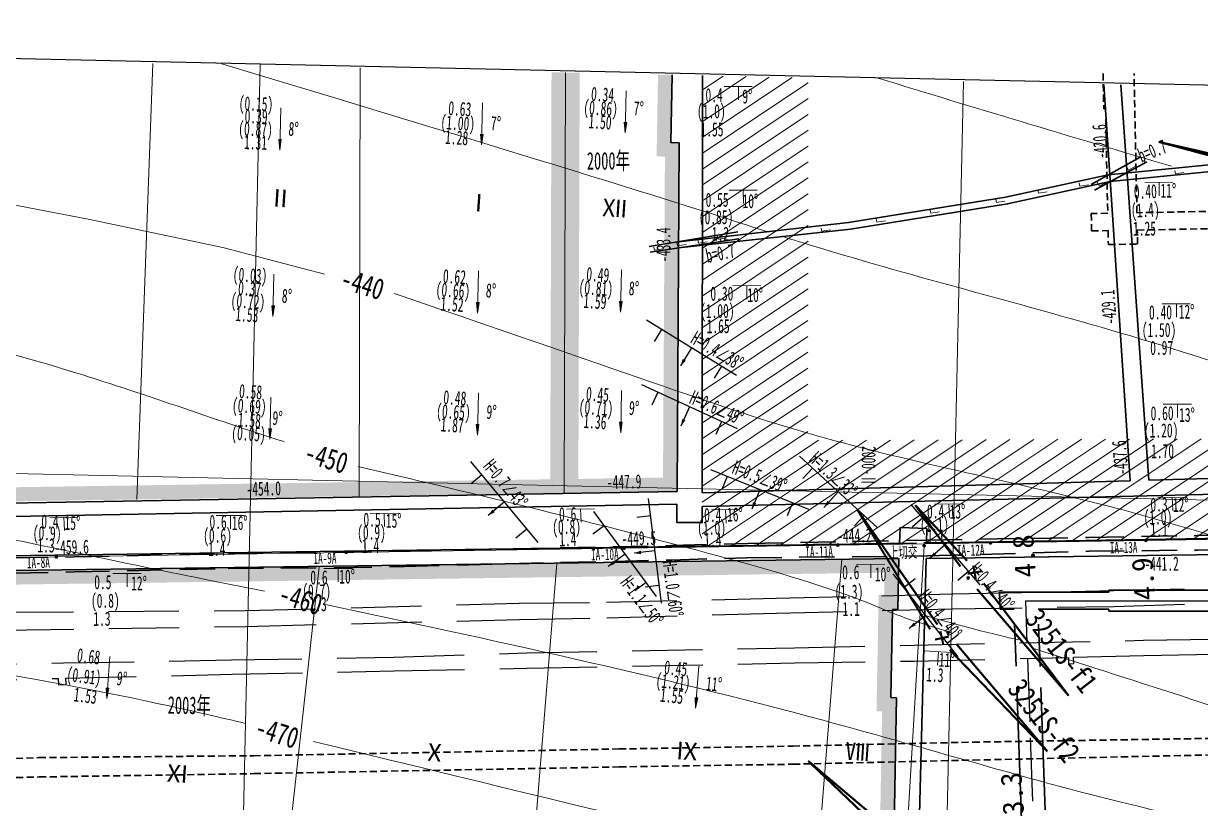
# Model space of a CAD drawing. Header units: millimetres. Extents: x 97264 to 263559, y 385279 to 783825.
# Drawn here: x 97734.6 to 98069.2, y 386829.5 to 387051 of the extents above; entities that cross this region are included whole.
import ezdxf
from ezdxf.enums import TextEntityAlignment as Align

# ---------------------------------------------------------------- set-up
doc = ezdxf.new("R2010")
doc.units = ezdxf.units.MM
for name, pattern in [('2-1', [3, 2, -1]), ('ACAD_ISO02W100', [15, 12, -3]), ('ACAD_ISO08W100', [36, 24, -3, 6, -3])]:
    doc.linetypes.add(name, pattern=pattern)
doc.layers.add('3451分析图层', color=1, linetype='Continuous', lineweight=100, true_color=0xff0000)
for name, color, linetype in [('DZ-断层交面线', 1, 'Continuous'), ('DZ-等高线', 7, 'Continuous'), ('储量报损区', 7, 'Continuous'), ('图廓方格网', 7, 'Continuous'), ('岩浆岩侵入体', 1, 'Continuous'), ('工作面内煤层产状及注记', 7, 'Continuous'), ('工作面月采线及注记', 7, 'Continuous'), ('巷道掘进点位及日期', 7, 'Continuous'), ('断层井巷实测', 1, 'Continuous'), ('断煤交线上盘', 1, 'Continuous'), ('断煤交线下盘', 1, 'Continuous'), ('断煤交线断层产状注记', 1, 'Continuous'), ('煤层底板等高线及注记', 7, 'Continuous'), ('煤巷12-1甲巷道及名称', 3, 'Continuous'), ('煤巷5巷道及名称', 7, 'Continuous'), ('煤巷5巷道导线', 254, 'Continuous'), ('煤巷5高程点', 7, 'Continuous'), ('煤巷5高程点名称', 7, 'Continuous'), ('煤巷8巷道及名称', 8, 'Continuous'), ('采空区边界颜色3、8', 7, 'Continuous'), ('采空区边界颜色5、0', 7, 'Continuous'), ('采面产状', 7, 'Continuous')]:
    doc.layers.add(name, color=color, linetype=linetype)
for name, color, linetype, lineweight in [('DZ7煤煤巷', 7, 'Continuous', 30), ('工作面回采年度', 7, 'Continuous', 0), ('煤层产状', 7, 'Continuous', 15), ('采空区边界颜色1、6', 243, 'Continuous', 0)]:
    doc.layers.add(name, color=color, linetype=linetype, lineweight=lineweight)
doc.styles.add('2巷道名称、边界、露头、断层等名称注记', font='simfang.ttf', dxfattribs={"width": 0.8299999999999998, "height": 6})
doc.styles.add('HT', font='simhei.ttf', dxfattribs={"width": 0.9})
doc.styles.add('hzsd', font='simhei.ttf', dxfattribs={"width": 0.7})
doc.styles.add('工作面回采年度、钻孔编号注记', font='', dxfattribs={"width": 0.6, "height": 5})
doc.styles.add('工作面月份回采注记', font='', dxfattribs={"height": 5})
doc.styles.add('测点编号', font='simhei.ttf', dxfattribs={"width": 0.6, "height": 3.2})
doc.styles.add('高程、煤厚、断层产状要素等数字注记', font='simhei.ttf', dxfattribs={"width": 0.6, "height": 4})
doc.styles.add('黑体', font='simhei.ttf')
doc.styles.get('工作面回采年度、钻孔编号注记').set_extended_font_data('SimSun')
doc.styles.get('工作面月份回采注记').set_extended_font_data('SimSun')

# ---------------------------------------------------------------- blocks, each defined once
blk = doc.blocks.new('dcv')
at = {"color": 1}
for p, q in [((-5, 0), (-5, 2)), ((0, 0), (0, 3)), ((5, 0), (5, 2)), ((-7.5, 0), (7.5, 0))]:
    blk.add_line(p, q, dxfattribs=at)
blk.add_lwpolyline([(0, 3, 0, 0.5, 0), (0, 2, 0.5, 0.5, 0)], format="xyseb", dxfattribs=at)
at = {"style": 'hzsd', "width": 0.85, "flags": 1}
for tag, p in [('倾向', (-5.631272493981442, 4.17943189706596)), ('性质', (5.267490703625551, 4.382340351462261)), ('标高', (8.5, -3.000000000000001))]:
    blk.add_attdef(tag, p, '', height=2, dxfattribs=at)
at = {"style": 'hzsd', "width": 0.85}
for tag, p in [('编号', (8.5, -1.8e-15)), ('产状', (-7, -3.488888888888888))]:
    blk.add_attdef(tag, p, '', height=2, dxfattribs=at)
blk = doc.blocks.new('9')
at = {"layer": '采面产状', "lineweight": 5}
h = blk.add_hatch(color=7, dxfattribs=at)
h.dxf.hatch_style = 1
h.paths.add_polyline_path([(92912.43837234976, 387758.6227167208), (92909.43361640848, 387758.9574804185), (92912.26351494904, 387757.8933849106)])
at = {"layer": '采面产状', "color": 7, "lineweight": 15}
blk.add_lwpolyline([(92912.43837234976, 387758.6227167208), (92909.43361640848, 387758.9574804185), (92912.26351494904, 387757.8933849106)], close=True, dxfattribs=at)
blk.add_lwpolyline([(92909.43361640848, 387758.9574804185), (92921.10292537222, 387756.1597620071)], dxfattribs=at)
blk = doc.blocks.new('QBLOCK2024070910273728')
at = {"color": 1}
for p, q in [((0, 0), (0, 6)), ((-15, 0), (15, 0)), ((-10, -4), (-10, 0)), ((10, -4), (10, 0))]:
    blk.add_line(p, q, dxfattribs=at)
blk.add_lwpolyline([(0, 6, 0, 1, 0), (0, 4, 1, 1, 0)], format="xyseb", dxfattribs=at)
blk = doc.blocks.new('JMXX2K')
at = {"const_width": 0.6}
for points in [[(-1.41421356237309, 1.414213562373094), (1.4142135623731, -1.414213562373093)], [(-1.41421356237309, -1.41421356237309), (1.4142135623731, 1.414213562373094)]]:
    blk.add_lwpolyline(points, dxfattribs=at)

msp = doc.modelspace()

# ---------------------------------------------------------------- hatches: boundary and pattern name
at = {"layer": '储量报损区', "lineweight": 15, "ltscale": 2}
h = msp.add_hatch(dxfattribs=at)
h.set_pattern_fill('ANSI31', color=3, scale=30, angle=168.7242146143217, style=0)
h.set_pattern_definition([(213.7242146143217, (482432.7134933683, 285332.584562598), (2.081984933576548, -3.118948338199949), [])])
h.paths.add_polyline_path([(98469.97399620531, 387024.1642799688), (97927.6449829, 387036.2421294387), (97927.53691137958, 386902.3576177296), (98469.07606889876, 386910.5556793929)])
h.paths.add_polyline_path([(98439.9783895825, 387024.8322922136), (97957.64445338503, 387035.5740311446), (97957.56123970733, 386932.4846830445), (98439.25392671757, 386934.5189522827)], flags=16)

# ---------------------------------------------------------------- linework, layer by layer
at = {"color": 3, "ltscale": 1.5}
msp.add_lwpolyline([(98019.50123704186, 386886.8573846699), (98436.09578683163, 386886.8573846697)], dxfattribs=at)
at = {"color": 3, "linetype": 'ACAD_ISO02W100', "ltscale": 1.5}
msp.add_lwpolyline([(98024.69869732085, 386739.9525602453), (98019.50123704186, 386886.8573846699)], dxfattribs=at)
at = {"layer": 'DZ-断层交面线', "color": 1, "lineweight": 20}
for points, const_width in [([(97992.3121413822, 386878.732553), (97971.52061432667, 386912.9043601328)], 0.6000046136999986), ([(97994.40372990601, 386880.1011599886), (97971.52061432667, 386912.9043601328)], 0.6000046136999986), ([(98000.89841573036, 386896.6427811618), (97988.07840887636, 386914.0619382164)], 0.6000046136999987), ([(98002.80001577733, 386898.2650465233), (97988.07840887636, 386914.0619382164)], 0.6000046136999987), ([(98031.69058043306, 386859.8551319198), (98005.63232473432, 386890.2025751389)], 0.6000046136999986), ([(98031.69058043306, 386859.8551319198), (98007.5225882026, 386891.8256762496)], 0.6000046136999986), ([(97997.88325268657, 386872.9260280339), (98025.64476869628, 386844.0203308337)], 0.6000046136999985), ([(97999.73641509797, 386874.6034119251), (98025.59175789625, 386844.0829065427)], 0.6000046136999985), ([(97988.276683574, 386815.478845785), (97957.62990642569, 386841.3055016314)], 0.6000046136999987), ([(97986.61015159714, 386813.615918301), (97957.68920258938, 386841.2488462765)], 0.6000046136999987)]:
    msp.add_lwpolyline(points, dxfattribs=dict(at, const_width=const_width))
at = {"layer": 'DZ-断层交面线', "lineweight": 30}
for centre, radius in [((98003.12943356823, 386893.3227571542), 0.3000023068499995), ((97997.40890612638, 386877.8565184383), 0.3000023068499993)]:
    msp.add_circle(centre, radius, dxfattribs=at)
at = {"layer": 'DZ-等高线', "color": 0, "lineweight": 15, "ltscale": 10}
msp.add_lwpolyline([(97820.16996507323, 386979.7348125093), (97791.2451983282, 386987.3710511546), (97753.01721561547, 386995.3650912317), (97709.01203874881, 387003.7986838921), (97653.67480353772, 387013.874511647), (97435.54224964562, 387047.2097522129)], dxfattribs=at)
for points, knots in [([(97808.67688951694, 386932.088756584), (97806.81123763557, 386932.6861882331), (97784.47784233777, 386939.9053982276), (97737.89202113381, 386956.9699514766), (97665.11977556616, 386971.9937546547), (97585.89941929009, 386983.6167899955), (97510.57331516237, 386993.0310805258), (97440.12043813668, 387003.5199246477), (97391.70589290585, 387012.9435641882), (97365.28719042096, 387020.0599594516), (97282.22989694685, 387044.1018055895)], [33.63366452072345, 33.63366452072345, 33.63366452072345, 33.63366452072345, 39.51011401811125, 104.0386835302479, 182.2494496633574, 261.7846226659377, 344.3249089142319, 409.9351417762971, 475.5055083015747, 492.0551348803527, 492.0551348803527, 492.0551348803527, 492.0551348803527]), ([(97803.1435180307, 386889.6126359538), (97797.97072459824, 386890.6172794037), (97769.87319588424, 386896.1290440942), (97717.0271355154, 386907.6679969661), (97648.81839279232, 386920.0483812841), (97557.00224231704, 386934.6013081314), (97456.23095897399, 386945.972368254), (97356.7360124189, 386975.5790785984), (97302.99514973206, 386992.9265753902), (97281.24710745453, 387000.2510559084)], [74.60489597484477, 74.60489597484477, 74.60489597484477, 74.60489597484477, 90.41329670351593, 160.5054883731915, 236.8634061574498, 298.3196856666314, 439.4800152148204, 540.1102341971813, 608.9640815197793, 608.9640815197793, 608.9640815197793, 608.9640815197793]), ([(97797.67611475068, 386851.9731957445), (97790.29960745064, 386853.7340620402), (97747.02561412963, 386863.6760589678), (97687.92820919046, 386873.2817559312), (97609.67411362697, 386879.8091392809), (97550.08003160536, 386900.0352603748), (97478.20599350572, 386917.5810675627), (97401.8569493073, 386929.5184714654), (97335.49705803991, 386952.2515958626), (97293.95836101822, 386963.5873031174), (97280.51107643913, 386967.2012174123)], [75.59970957817562, 75.59970957817562, 75.59970957817562, 75.59970957817562, 98.35660707648087, 208.8474729896933, 254.9636736081686, 333.2452832445151, 396.3567418961265, 477.0214546356187, 564.4369171832376, 606.2120504954082, 606.2120504954082, 606.2120504954082, 606.2120504954082]), ([(97820.39045710812, 386885.7924783044), (97867.49139066163, 386875.7223400404), (97941.49047879093, 386859.9013999312), (98025.8871169837, 386834.3830505709), (98052.85340881479, 386828.1043684051), (98065.42174881494, 386824.88978407)], [0, 0, 0, 0, 144.4596850265695, 226.9569657535347, 257.2527817968986, 257.2527817968986, 257.2527817968986, 257.2527817968986])]:
    msp.add_open_spline(points, degree=3, knots=knots, dxfattribs=at)
msp.add_open_spline([(97790.92351523151, 387039.6258299502), (97915.29760348672, 387002.0430334962), (97930.63068947814, 386996.7743631582), (97946.06518876551, 386991.8351640542)], degree=3, dxfattribs=at)
msp.add_spline([(98060.93180397188, 387010.4333893911), (98018.20594571176, 387023.1364516468), (97977.54781508434, 387035.4990998367)], degree=3, dxfattribs=at)
at = {"layer": 'DZ-等高线', "color": 7, "lineweight": 15, "ltscale": 10}
for points, knots in [([(97950.40620613328, 386990.4558224569), (97953.36191705942, 386989.5235426705), (97986.10631278396, 386979.3553976085), (98051.06976706388, 386963.2297608734), (98134.38609426853, 386933.9301119975), (98205.41896651118, 386908.0680412682), (98239.28309629436, 386887.5721882769), (98252.61135943537, 386879.0962118949)], [53.17967833266732, 53.17967833266732, 53.17967833266732, 53.17967833266732, 62.47920230063249, 156.0618284600194, 253.7204549860335, 327.3405348240024, 382.5702378988101, 382.5702378988101, 382.5702378988101, 382.5702378988101]), ([(97839.91461487515, 386974.2552671932), (97910.71605264097, 386950.208768628), (97961.28772214368, 386930.8452616475), (98036.5824510467, 386917.1077006967), (98116.31934287892, 386891.6473614186), (98164.08624932512, 386872.5106206365), (98188.7286677864, 386860.865887705)], [0, 0, 0, 0, 73.09642554126185, 162.1639238616124, 228.6025210523366, 324.3138459246207, 324.3138459246207, 324.3138459246207, 324.3138459246207]), ([(97829.71745033834, 386925.0054809432), (97859.10548010076, 386918.210597801), (97912.31161625388, 386905.4581608227), (97967.68624153301, 386889.7245478329), (97984.95312100255, 386881.868820004), (97998.13418108167, 386877.8307316115)], [0, 0, 0, 0, 108.7496982343273, 164.1106872948763, 172.6885740139894, 172.6885740139894, 172.6885740139894, 172.6885740139894]), ([(98022.03027598701, 386873.1694160761), (98052.94996745729, 386863.3996561731), (98090.66246527681, 386850.9118995783), (98124.04576143043, 386840.2539393048), (98138.77249794631, 386836.5409751014)], [208.2647001469262, 208.2647001469262, 208.2647001469262, 208.2647001469262, 306.0636894872999, 339.1827457900651, 339.1827457900651, 339.1827457900651, 339.1827457900651])]:
    msp.add_open_spline(points, degree=3, knots=knots, dxfattribs=at)
for points in [[(97990.16444496051, 386882.917563351), (98000.9475447038, 386879.732878616), (98010.69630244475, 386877.2046864817), (98017.4806280034, 386875.7706364118)], [(97817.02655616541, 386846.8763946039), (97893.73380185918, 386828.1683513183), (97949.77917373346, 386814.5345229405), (97995.324140673, 386804.7104026507)]]:
    msp.add_open_spline(points, degree=3, dxfattribs=at)
at = {"layer": 'DZ7煤煤巷', "color": 32, "linetype": '2-1', "lineweight": -3, "ltscale": 10}
for points in [[(97728.77510593868, 386883.5930889355), (97797.7089474472, 386884.0833623945), (97875.51878202976, 386886.1399983321), (97900.30914477627, 386886.4762839912), (97948.5586631864, 386887.5580039658), (97998.34746702366, 386888.7879927256), (98044.56774996304, 386889.7491632283), (98077.52663786542, 386890.5304524414), (98109.50869813313, 386891.1106595597), (98154.87670559874, 386892.3186832408), (98200.21884913121, 386893.2454299002), (98251.22330386205, 386894.6300147749), (98285.90997727019, 386895.1313711784), (98305.35655464379, 386895.8016425205), (98336.3596503701, 386897.4114573841), (98441.91978868529, 386899.8441358303)], [(97728.8838455701, 386878.4942483131), (97797.80326727279, 386879.5843733136), (97875.61354168075, 386881.5409901708), (97900.40219740524, 386882.02726456), (97948.64438392934, 386883.3588486697), (97998.43867172046, 386884.5889729058), (98044.66626047112, 386885.2502207785), (98077.62085156231, 386886.3415117902), (98109.6010075764, 386887.0116988418), (98154.97483947013, 386887.9697904698), (98200.3049796314, 386889.0462942654), (98251.32043199144, 386890.231076389), (98285.90663155554, 386890.8807227142), (98305.18415744179, 386891.5451673051), (98336.57206048969, 386892.5661109629)], [(97313.21376589422, 386859.2281416204), (97336.40589698002, 386859.7334659139), (97336.38099918843, 386860.5570486492), (97373.62880400901, 386861.0609532918), (97373.64019242013, 386860.544749446), (97433.39881363009, 386862.3801966992), (97540.845899745, 386864.421119541), (97598.41343590379, 386866.4461327795), (97648.17920765598, 386867.2265507404), (97682.63751577375, 386867.9355952488), (97746.00607115298, 386869.1912619406), (97793.74507609474, 386870.013139653), (97839.88466690188, 386870.7905683553), (97877.59849423738, 386872.0347746715), (97953.7814375085, 386873.465101713), (97987.76575618189, 386874.2474913928), (98052.94757558082, 386875.6156177868), (98115.97389993083, 386876.7238893443), (98115.97389993083, 386876.7238893443), (98115.97389993083, 386876.7238893443), (98115.97389993083, 386876.7238893443), (98175.94421888066, 386878.2728223545), (98211.94709947752, 386878.5164375723), (98276.73969046594, 386879.7789995392)], [(97682.73348370551, 386863.3365964279), (97744.44808572179, 386864.7543396345), (97744.49376115242, 386862.9551038082), (97746.69305259993, 386863.0109350572), (97746.64748965285, 386864.8057399586), (97793.86168716516, 386865.9645567889), (97839.96728293128, 386866.8914435058), (97877.6900680247, 386867.6857386587), (97953.87061866294, 386869.1660266121), (97987.86472553211, 386869.6985678862), (98031.59407656106, 386870.7506351313), (98031.63937361461, 386868.9512040556), (98033.13894062061, 386868.9872815481), (98033.09364356688, 386870.7867126235), (98053.04219462989, 386871.2666469622), (98116.07104307762, 386872.394968785), (98116.07104307762, 386872.394968785), (98116.07104307762, 386872.394968785), (98116.07104307762, 386872.394968785), (98176.04335781424, 386873.6238793056), (98211.92725137195, 386874.1160076915), (98276.86562220733, 386875.1920042824)]]:
    msp.add_lwpolyline(points, dxfattribs=at)
at = {"layer": '储量报损区', "linetype": 'ACAD_ISO02W100', "lineweight": 30, "ltscale": 0.7}
msp.add_lwpolyline([(97927.53691137958, 386902.3576177296), (98469.07606889876, 386910.5556793929), (98469.07606889876, 386910.5556793929), (98469.97399620531, 387024.1642799688)], dxfattribs=at)
at = {"layer": '图廓方格网', "color": 7, "lineweight": 0}
for p, q in [((97785.38160904327, 386299.9157151427), (97801.85194940434, 387039.4797789888)), ((97985.3320306968, 386295.4627520245), (98001.79266163302, 387034.5908357032)), ((98621.3027177269, 386903.2533745801), (97279.75230238782, 386933.1301533915))]:
    msp.add_line(p, q, dxfattribs=at)
at = {"layer": '岩浆岩侵入体', "color": 1, "lineweight": 30, "ltscale": 1.199999999999999}
for points in [[(97920.76737690628, 386987.2412257139), (97969.66735883646, 386992.5448671448), (98014.30406170552, 386999.7421777197), (98043.50586220993, 387006.0965884534), (98138.95554100447, 387015.6157037578), (98260.8569521451, 387024.936461315), (98273.64999868206, 387028.5364814023)], [(97920.77761024341, 386988.9659077511), (97969.09599668697, 386994.4483557745), (98013.73269955568, 387001.6456663491), (98042.93450006025, 387008.0000770829), (98138.38417885503, 387017.519192387), (98260.28558999575, 387026.8399499446), (98266.8523564625, 387028.6878671801)]]:
    msp.add_lwpolyline(points, dxfattribs=at)
at = {"layer": '岩浆岩侵入体', "color": 1, "lineweight": 30, "ltscale": 2}
for points in [[(98038.04935307373, 387005.2757264773), (98051.99330295427, 387013.0624540499)], [(98053.91445549727, 387011.6972612356), (98039.01196763891, 387003.6785063634)]]:
    msp.add_lwpolyline(points, dxfattribs=at)
at = {"layer": '岩浆岩侵入体', "color": 40, "lineweight": 15, "ltscale": 2}
for points in [[(98048.00230189317, 387010.6352717594), (98048.69781288739, 387009.341292725), (98050.72930650918, 387010.4332162504)], [(98061.82466321082, 387009.219510726), (98062.01468307753, 387008.3102523711), (98064.44146306158, 387008.6981885464)], [(98061.82466321082, 387009.219510726), (98062.01468307753, 387008.3102523711), (98064.44146306158, 387008.6981885464)], [(98022.96987700209, 387003.7158075565), (98023.15989686885, 387002.8065492013), (98025.5866768527, 387003.1944853769)], [(98022.96987700209, 387003.7158075565), (98023.15989686885, 387002.8065492013), (98025.5866768527, 387003.1944853769)], [(98034.68014859536, 387005.7197697512), (98034.87016846203, 387004.8105113959), (98037.29694844614, 387005.1984475715)], [(98034.68014859536, 387005.7197697512), (98034.87016846203, 387004.8105113959), (98037.29694844614, 387005.1984475715)], [(98039.70499454351, 387006.1028844944), (98040.42921511667, 387004.8247523236), (98042.43582981778, 387005.9617487013)], [(98010.95416982342, 387001.0756194405), (98011.14418968992, 387000.1663610855), (98013.57096967386, 387000.5542972607)], [(98010.95416982342, 387001.0756194405), (98011.14418968992, 387000.1663610855), (98013.57096967386, 387000.5542972607)], [(97992.32656171412, 386997.9907579218), (97992.51658158097, 386997.0814995667), (97994.94336156492, 386997.469435742)], [(97992.32656171412, 386997.9907579218), (97992.51658158097, 386997.0814995667), (97994.94336156492, 386997.469435742)], [(97977.00725702323, 386995.4820711825), (97977.19727688983, 386994.5728128272), (97979.62405687403, 386994.9607490028)], [(97977.00725702323, 386995.4820711825), (97977.19727688983, 386994.5728128272), (97979.62405687403, 386994.9607490028)], [(97931.84648272856, 386990.6556826759), (97932.03650259484, 386989.7464243204), (97934.46328257894, 386990.134360496)], [(97961.32730476675, 386992.8861402865), (97961.51732463339, 386991.9768819312), (97963.94410461726, 386992.3648181065)], [(97961.32730476675, 386992.8861402865), (97961.51732463339, 386991.9768819312), (97963.94410461726, 386992.3648181065)], [(97913.78233074128, 386987.4558096204), (97913.97235060805, 386986.5465512649), (97916.3991305919, 386986.9344874405)], [(97920.33271802204, 386988.6846760063), (97920.52273788842, 386987.7754176509), (97922.94951787256, 386988.1633538263)], [(97926.27426140677, 386989.5065506771), (97926.46428127341, 386988.5972923219), (97928.89106125756, 386988.9852284973)]]:
    msp.add_lwpolyline(points, dxfattribs=at)
at = {"layer": '岩浆岩侵入体', "lineweight": 30, "ltscale": 2}
for points in [[(97912.48011505547, 386987.590660615), (97937.61645261623, 386991.756818649)], [(97912.73057976499, 386986.0253961762), (97937.93986050153, 386989.8391278913)]]:
    msp.add_lwpolyline(points, dxfattribs=at)
at = {"layer": '工作面月采线及注记', "color": 0, "lineweight": 0, "ltscale": 2}
for points in [[(97771.34731028951, 387039.7229311588), (97766.82411800676, 386915.6695611385)], [(97830.2940157688, 387038.4101682086), (97829.98106937773, 386916.6172330662)], [(97888.68615027632, 387037.1097557402), (97888.30598982194, 386917.4545304548)], [(97803.33904917909, 386758.1631913362), (97818.65183786694, 386896.4552343896)]]:
    msp.add_lwpolyline(points, dxfattribs=at)
at = {"layer": '工作面月采线及注记', "lineweight": 0, "ltscale": 2}
for points in [[(97874.93793192602, 386759.1534341765), (97886.23254113301, 386897.5062682525)], [(97956.10066937924, 386760.0233942794), (97967.1717330815, 386898.6875528722)]]:
    msp.add_lwpolyline(points, dxfattribs=at)
at = {"layer": '断煤交线上盘', "color": 1, "lineweight": 0, "ltscale": 2, "const_width": 0.5999999999999999}
msp.add_lwpolyline([(98057.27503391882, 387017.385484762), (98100.17026562634, 387007.591036127)], dxfattribs=at)
at = {"layer": '断煤交线下盘', "color": 1, "lineweight": 0, "ltscale": 2, "const_width": 0.5999999999999999}
msp.add_lwpolyline([(98057.27503391882, 387017.385484762), (98102.17074615853, 387005.3464772553), (98102.17074615853, 387005.3464772553)], dxfattribs=at)
at = {"layer": '煤层产状', "color": 7, "lineweight": 0}
for p, q in [((97941.76632108087, 387033.149422541), (97933.7663924187, 387033.1156378834)), ((97937.82616153556, 387033.134418513), (97937.84219105085, 387029.3386939119)), ((97943.14308969936, 387003.6775343678), (97935.14316103718, 387003.6437497099)), ((97939.20293015402, 387003.6625303396), (97939.2189596695, 386999.8668057388)), ((98061.32531199475, 387005.8777006696), (98053.32538333263, 387005.8439160117)), ((98057.38515244973, 387005.8626966416), (98057.40118196499, 387002.0669720405)), ((97944.16453401823, 386976.4985555374), (97936.1646053561, 386976.4647708795)), ((97940.22437447305, 386976.4835515093), (97940.24040398834, 386972.6878269084)), ((98066.27220907916, 386971.3276545522), (98058.27228041702, 386971.2938698945)), ((98062.33204953378, 386971.312650524), (98062.3480790493, 386967.516925923)), ((98066.58666918825, 386942.7832941906), (98058.586740526, 386942.7495095327)), ((98062.64650964312, 386942.7682901623), (98062.66253915828, 386938.9725655614)), ((98065.03720910675, 386916.3522095393), (98057.03798582581, 386916.2407335027)), ((98061.09733992782, 386916.2984235784), (98061.28341096282, 386912.5072285478)), ((97896.89499778686, 386913.0284438838), (97888.89577450615, 386912.9169678471)), ((97892.95512860827, 386912.9746579228), (97893.14119964323, 386909.183462892)), ((97938.12616551711, 386912.7895922537), (97930.12694223621, 386912.678116217)), ((97934.18629633807, 386912.7358062928), (97934.37236737326, 386908.9446112618)), ((98001.5607444, 386914.4127754178), (97993.56152111881, 386914.3012993815)), ((97997.62087522124, 386914.3589894572), (97997.80694625607, 386910.5677944264)), ((97750.03537987599, 386910.6792286769), (97742.03628615734, 386910.5588140407)), ((97746.09557325963, 386910.6210401737), (97746.28588061949, 386906.8300554335)), ((97797.32588753126, 386911.1058791324), (97789.32595886913, 386911.0720944745)), ((97793.38572798608, 386911.0908751042), (97793.40175750147, 386907.2951505032)), ((97841.08820573003, 386911.7545238861), (97833.08827706767, 386911.7207392282)), ((97837.1480461847, 386911.739519858), (97837.16407569993, 386907.9437952571)), ((97827.97014226543, 386896.0745976249), (97819.97021360314, 386896.040812967)), ((97824.02998272053, 386896.0595935967), (97824.04601223566, 386892.2638689957)), ((97979.39174497034, 386897.2344232686), (97971.39181630804, 386897.2006386108)), ((97975.45158542487, 386897.2194192405), (97975.4676149403, 386893.4236946395)), ((97768.01230814817, 386894.6527392111), (97760.012379486, 386894.6189545534)), ((97764.07214860297, 386894.6377351829), (97764.08817811825, 386890.8420105822)), ((97998.60488715532, 386872.1284461351), (97990.61859491574, 386872.5965660631)), ((97994.67154649059, 386872.360639108), (97994.4494374352, 386868.5713845956))]:
    msp.add_line(p, q, dxfattribs=at)
at = {"layer": '煤层底板等高线及注记', "color": 1}
msp.add_lwpolyline([(98623.9288018456, 387021.1718510833), (97282.37838650656, 387051.0486298935)], dxfattribs=at)
at = {"layer": '煤巷12-1甲巷道及名称', "color": 3, "linetype": '2-1', "lineweight": 30}
for points in [[(98041.4685221847, 387036.8197241179), (98041.67612988903, 387026.8215936873), (98042.17615163562, 387026.8257370014), (98042.79406859183, 386997.067620179)], [(98344.76153942134, 387002.6856823816), (98307.08844491081, 387001.7167103845), (98232.63584721928, 387000.8017954305), (98051.09246525216, 386997.2308490934), (98050.26874585515, 387036.864619082)], [(98042.79406859183, 386997.067620179), (98038.11902651918, 386996.97566241), (98038.20626670694, 386992.0659621367), (98042.89615571615, 386992.1512304498)], [(98051.19490052246, 386992.3021124793), (98232.73293361382, 386995.6027112437), (98269.16579108375, 386996.1238247858), (98269.17723262901, 386995.3239066082), (98270.37710989552, 386995.3410689262), (98270.3656683504, 386996.140987104), (98307.18626625337, 386996.6676466506), (98350.9771968983, 386997.6139079591), (98353.54910314911, 386997.7729050963)], [(98042.89615571615, 386992.1512304498), (98042.97919670281, 386988.1520791784), (98051.27801594064, 386988.3029625611), (98051.19490052246, 386992.3021124793)], [(97452.28257227692, 386836.5063356429), (97452.28257227692, 386836.5063356429), (97577.138212471, 386839.0621604391), (97635.5271899057, 386839.6976724692), (97699.43498446938, 386841.0049737713), (97738.9690198127, 386842.2396514369), (97799.98598169665, 386842.7827650838), (97903.86058974167, 386844.6965006442), (97903.86058974167, 386844.6965006442), (97953.25179623245, 386845.5200829375), (98004.47326496498, 386846.6488728179), (98073.0272821488, 386847.7250005158), (98130.73426140913, 386849.1242918097), (98191.41346449268, 386850.1365557645), (98224.67917262217, 386850.4471601266), (98255.9824871277, 386851.150585332), (98309.11395314104, 386852.164996321), (98397.74485949612, 386854.4790565048)], [(97394.46592635826, 386829.9250663379), (97452.38336597984, 386830.9026568533), (97493.43577741602, 386832.0694893512), (97493.43577741602, 386832.0694893512), (97577.23731822021, 386833.7630846442), (97635.63064329588, 386834.0486187396), (97699.53239524673, 386835.8058861796), (97739.07162459253, 386836.7406085712), (97800.08072232683, 386837.6836450766), (97903.95482122166, 386839.5973712566), (97903.95482122166, 386839.5973712566), (97953.35259946222, 386840.3710641913), (98004.5669555541, 386841.5497333228), (98073.11170643746, 386843.0257578253), (98130.81890376976, 386844.1450109223), (98191.49896827765, 386845.0372725509), (98224.76258504418, 386845.4978629676), (98256.13954936885, 386845.4527496506), (98309.2337188255, 386846.9663224754), (98401.263636494, 386849.0472751993)]]:
    msp.add_lwpolyline(points, dxfattribs=at)
at = {"layer": '煤巷5巷道及名称', "color": 7, "lineweight": 30, "ltscale": 2}
for points in [[(97918.94991157684, 387036.4357716007), (97918.62892413365, 387017.1876667509), (97920.94480751967, 387017.144608226)], [(97927.64496637203, 387036.2421298069), (97927.5491548893, 386917.5278219742)], [(98049.1975844978, 386920.9784180456), (98041.6598649158, 387033.7029796818)], [(98046.47584133249, 387033.5957262679), (98054.43851309591, 386921.1267268657)], [(97920.35637833524, 386917.9733172561), (97920.94480751967, 387017.144608226)], [(98054.43851309591, 386921.1267268657), (98105.5064216758, 386922.5576419905), (98105.4816315029, 386917.9660874158), (97927.54604544587, 386913.6750955349)], [(97927.5491548893, 386917.5278219742), (98049.1975844978, 386920.9784180456)], [(97328.27632592495, 386907.5855302269), (97920.35637833524, 386917.9733172561)], [(97328.21261105903, 386903.3796063526), (97920.33506277355, 386914.3808853769)], [(97927.54604544587, 386913.6750955349), (97927.54236778476, 386909.1183247226), (97920.3039687631, 386909.1404363292), (97920.33506277355, 386914.3808853769)]]:
    msp.add_lwpolyline(points, dxfattribs=at)
at = {"layer": '煤巷5巷道及名称', "color": 0, "lineweight": 30, "ltscale": 2}
for points in [[(97983.60485971117, 386903.1216819993), (97983.80684836915, 386907.6523428434)], [(97983.80684836915, 386907.6523428434), (97991.35782249855, 386907.38924199), (97991.25125084232, 386903.2159797442)], [(98172.68978124634, 386901.3931796884), (98172.66782255784, 386906.2559024371), (97991.25125084232, 386903.2159797442)], [(97983.60485971117, 386903.1216819993), (97599.2496654941, 386897.8838932191)], [(97991.13978842093, 386898.851199006), (98172.68978124634, 386901.3931796884)], [(97983.41658265133, 386898.896160251), (97598.5693930048, 386893.6466911944)], [(97983.16122358806, 386884.3682282143), (97983.41665275203, 386898.9001484337)], [(97991.13978842093, 386898.851199006), (97987.61098186018, 386760.6659095945)], [(97981.13997963197, 386859.3025248841), (97981.59733580305, 386884.4076573462)], [(97981.59733580305, 386884.4076573462), (97983.16122358806, 386884.3682282143)], [(97981.13997963197, 386859.3025248841), (97982.71981063277, 386859.2552859447)]]:
    msp.add_lwpolyline(points, dxfattribs=at)
at = {"layer": '煤巷5巷道及名称', "color": 6, "linetype": 'ACAD_ISO08W100', "lineweight": 30, "ltscale": 2}
for points in [[(98012.01148885374, 386889.263228953), (98043.12697313995, 386889.2632289531)], [(98012.1815185643, 386884.45738467), (98012.01148885374, 386889.263228953)], [(98043.12697313997, 386889.8573846701), (98063.83910363726, 386889.8573846701)], [(98043.12697313995, 386889.2632289531), (98043.12697313997, 386889.8573846701)], [(98063.83910363726, 386889.8573846701), (98093.12697313997, 386889.8573846701)], [(98012.1815185643, 386884.45738467), (98016.18402123898, 386884.45738467)], [(98021.21165828142, 386742.3525685999), (98016.18402123898, 386884.45738467)], [(98022.98827578599, 386884.4573846702), (98043.1269731399, 386884.45738467)], [(98028.01945080627, 386742.2525686), (98022.98827578599, 386884.4573846702)], [(98043.1269731401, 386883.8573846701), (98043.1269731399, 386884.45738467)], [(98043.1269731401, 386883.8573846701), (98093.12697313994, 386883.8573846698)]]:
    msp.add_lwpolyline(points, dxfattribs=at)
at = {"layer": '煤巷5巷道及名称', "lineweight": 30, "ltscale": 2}
msp.add_lwpolyline([(97980.98488531048, 386760.551614163), (97982.71981063277, 386859.2552859447)], dxfattribs=at)
at = {"layer": '煤巷5巷道导线', "lineweight": 0}
for points in [[(97327.00073017293, 386906.1524883197), (97325.61127266513, 386891.8198713975), (97340.24649689048, 386893.0593280803), (97389.75518764555, 386893.5721533354), (97435.25973050522, 386894.4822286802), (97470.04243605505, 386895.0249326873), (97543.11385070332, 386896.1612928093), (97611.45734207796, 386897.2639109066), (97692.47675877398, 386898.5813551183), (97743.91776285812, 386899.3562227319), (97826.32005720343, 386900.6078611146), (97905.27824357172, 386901.8031679622), (97966.0445073422, 386902.7104432114), (98009.48965486596, 386903.3112939593), (98053.6201712689, 386904.0109095785), (98110.74769143775, 386904.9702136804), (98164.89015003016, 386905.9599871807)], [(97985.97724554238, 386789.8326630028), (97985.62902131208, 386818.0324066342), (97990.59510320942, 386902.5087787307)]]:
    msp.add_lwpolyline(points, dxfattribs=at)
at = {"layer": '煤巷5高程点', "const_width": 0.5000000000001794}
for points in [[(97965.79586407724, 386902.7364533395, 1), (97966.29315060731, 386902.6844330832, 1)], [(97990.34645994435, 386902.5347888589, 1), (97990.84374647443, 386902.4827686026, 1)], [(98009.24101160094, 386903.3373040876, 1), (98009.73829813108, 386903.2852838312, 1)], [(98053.37152800387, 386904.0369197068, 1), (98053.86881453401, 386903.9848994504, 1)], [(97743.6691195932, 386899.3822328598, 1), (97744.16640612333, 386899.3302126036, 1)], [(97826.07141393838, 386900.6338712429, 1), (97826.56870046847, 386900.5818509868, 1)], [(97905.02960030649, 386901.8291780906, 1), (97905.52688683667, 386901.7771578344, 1)]]:
    msp.add_lwpolyline(points, format="xyb", close=True, dxfattribs=at)
at = {"layer": '煤巷5高程点', "lineweight": 0, "ltscale": 2}
for centre in [(97966.04450734226, 386902.7104432113), (97990.59510320942, 386902.5087787307), (98009.48965486596, 386903.3112939593), (98053.6201712689, 386904.0109095785), (97743.91776285812, 386899.3562227319), (97826.32005720343, 386900.6078611146), (97905.2782435716, 386901.8031679624)]:
    msp.add_circle(centre, 0.4, dxfattribs=at)
at = {"layer": '煤巷8巷道及名称', "color": 252, "linetype": '2-1', "lineweight": 30, "ltscale": 5}
for points in [[(97716.4982712298, 386898.7830435334), (97748.96530987653, 386899.3503638678), (97792.69025703521, 386900.2720035816), (97823.48954618197, 386900.5461770561), (97842.65565358689, 386900.9486681687), (97872.13403988145, 386901.5677186753), (97918.77199339849, 386902.5471226516), (97940.5067590107, 386903.187485147), (97991.4537663476, 386904.1145607012), (98037.41016087812, 386904.8656677246), (98068.19418810042, 386905.3854261001), (98117.63358276547, 386906.6207616455), (98162.93753621238, 386907.4108027273), (98201.89383985715, 386907.9803150115), (98223.92231550861, 386908.6299419249), (98254.88903333341, 386909.4465531016), (98304.34866264847, 386910.3026884558), (98364.4478458522, 386911.6188125177), (98409.6222234866, 386912.4718961958), (98426.97452525007, 386912.731028121)], [(97716.58522050384, 386894.4839227137), (97749.05367523868, 386895.0512719215), (97792.7787654475, 386896.072936273), (97823.61501938096, 386896.2471319333), (97842.77864297404, 386896.6468497851), (97872.28622139564, 386897.3718344165), (97918.87454268307, 386898.4484053348), (97940.11885420025, 386899.0819676148), (97991.54198762879, 386899.6154255613), (98037.48720746368, 386900.9364230359), (98068.27671713519, 386901.2862567989), (98117.72126655227, 386902.3216495631), (98163.04093914664, 386903.2119877103), (98201.98696084335, 386903.6113473601), (98224.0100534348, 386904.3308371279), (98254.97861404622, 386904.9474448239), (98304.43827285751, 386905.8035807653), (98364.53738759623, 386907.1197034643), (98409.72240861996, 386908.0730365787), (98433.78800119722, 386908.432310975)]]:
    msp.add_lwpolyline(points, dxfattribs=at)
at = {"layer": '采空区边界颜色1、6', "color": 243, "lineweight": 0, "ltscale": 2, "const_width": 4}
msp.add_lwpolyline([(97357.00586468412, 387048.9504544638), (97355.14593938472, 386910.0642824887), (97595.52805407054, 386915.0994837597), (97829.95171182958, 386918.6170176958), (97886.31224371177, 386919.4261148308), (97886.68628168438, 387037.1542934863)], dxfattribs=at)
at = {"layer": '采空区边界颜色3、8', "color": 40, "lineweight": 0, "ltscale": 2, "const_width": 4}
msp.add_lwpolyline([(97626.81201282106, 386892.0317457336), (97612.94118572182, 386756.2034208143), (97979.01913983004, 386762.5180039735), (97980.68540100986, 386857.3152234724), (97979.10430511429, 386857.3625002336), (97979.6343524124, 386886.4577841327), (97981.19695053335, 386886.4183875164), (97981.38062809149, 386896.8682029676)], close=True, dxfattribs=at)
at = {"layer": '采空区边界颜色5、0', "color": 191, "lineweight": 0, "ltscale": 2, "const_width": 4}
msp.add_lwpolyline([(97890.68601886796, 387037.0652179943), (97890.31245819907, 386919.4872703438), (97918.3680206427, 386919.9413944955), (97918.9331027928, 387015.1778779657), (97916.5957801925, 387015.2168558919), (97916.95037609855, 387036.4803019281)], dxfattribs=at)
at = {"layer": '采面产状', "color": 7, "lineweight": -3}
msp.add_lwpolyline([(97282.37838650656, 387051.0486298935), (97265.908046146, 386311.4845660477), (98607.458461485, 386281.6077872374), (98623.9288018456, 387021.1718510833)], close=True, dxfattribs=at)

# ---------------------------------------------------------------- block references
at = {"layer": 'DZ-断层交面线', "color": 1, "lineweight": 20, "yscale": 1.000007689415005, "zscale": 1.00000768950002}
for p, xscale, rotation in [((98004.93677642127, 386894.8835891526), 1.000007689506702, 325.3878626031326), ((97995.64815704411, 386876.2433081652), 1.000007689460163, 147.0699036543342)]:
    msp.add_blockref('JMXX2K', p, dxfattribs=dict(at, xscale=xscale, rotation=rotation))
at = {"layer": '工作面内煤层产状及注记', "lineweight": 15}
for p, rotation in [((496542.4785428641, 378196.4694597914), 102.2064106747741), ((496444.2600069789, 378191.5858280057), 102.2064106747741), ((496501.6484993078, 378193.0527691309), 102.2064106747741), ((496442.2948433245, 378144.2498696598), 102.2064106747741), ((496500.4825356841, 378145.2179982031), 102.2064106747741), ((496541.12817863, 378145.4902350879), 102.2064106747741), ((496541.1698142161, 378111.1684418767), 102.2064106747741), ((496441.4619831869, 378109.3318781679), 102.2064106747741), ((496500.4445206152, 378110.51142758), 102.2064106747741), ((495406.4214441571, 357446.6133439364), 99.24416394146112), ((495573.834791052, 357443.9025466602), 99.24416394146112)]:
    msp.add_blockref('9', p, dxfattribs=dict(at, rotation=rotation))
at = {"layer": '断层井巷实测', "color": 1, "lineweight": 20, "ltscale": 2, "yscale": 2.000000000012121}
for p, xscale, zscale, rotation in [((97924.50442408449, 386958.8058110102), 2.000000000019108, 2, 148.5412440018089), ((97923.95243737687, 386941.9944845852), 1.999999999986138, 1.999999999999999, 155.3948846253039), ((97871.28034586423, 386914.9546148798), 1.999999999995211, 1.999999999999998, 129.6700900514197), ((97966.18446736627, 386917.8430782826), 2.000000000005512, 1.999999999999998, 137.3894968665803), ((97943.89298767723, 386918.4560237427), 1.999999999978461, 1.999999999999998, 158.0561714323983), ((97914.0943658186, 386901.102614746), 2.000000000025908, 1.999999999999996, 96.95537314475604), ((97996.7224686276, 386902.8184593219), 2.000000000035356, 1.999999999999998, 130.6235310064995), ((97905.6218965164, 386900.135605132), 1.999999999946389, 1.999999999999998, 126.3324849713418)]:
    msp.add_blockref('dcv', p, dxfattribs=dict(at, xscale=xscale, zscale=zscale, rotation=rotation))
at = {"layer": '断层井巷实测', "rotation": 127.9906553808465}
msp.add_blockref('QBLOCK2024070910273728', (97991.05811238206, 386882.7095535891), dxfattribs=at)

# ---------------------------------------------------------------- texts
at = {"layer": '3451分析图层', "color": 5, "style": '黑体'}
for s, p in [('4.8', (98024.21715833312, 386893.7692123601)), ('4.9', (98058.08872183094, 386887.2728430443)), ('3.3', (98020.81320052008, 386826.2181646981))]:
    msp.add_text(s, height=6, rotation=93.71799240569844, dxfattribs=at).set_placement(p, align=Align.BOTTOM_LEFT)
at = {"layer": 'DZ-等高线', "color": 7, "lineweight": 15, "style": 'HT', "width": 0.75}
for s, p in [('-440', (97824.24666959803, 386975.9425441422)), ('-450', (97813.96784116136, 386926.5172559438)), ('-460', (97806.67517201087, 386886.2850035641)), ('-470', (97799.96251999316, 386848.3256539145))]:
    msp.add_text(s, height=5.999999999999999, rotation=342.7512944683394, dxfattribs=at).set_placement(p)
at = {"layer": '岩浆岩侵入体', "color": 7, "lineweight": 15, "ltscale": 2, "style": '高程、煤厚、断层产状要素等数字注记', "width": 0.6}
for rotation, p in [(21.71354234750593, (98052.40720374514, 387011.4517649601)), (11.57997574056215, (97929.04041486693, 386982.941281335))]:
    msp.add_text('b=0.7', height=4, rotation=rotation, dxfattribs=at).set_placement(p)
at = {"layer": '工作面内煤层产状及注记', "color": 7, "lineweight": 15, "ltscale": 2, "style": '高程、煤厚、断层产状要素等数字注记', "width": 0.6}
for s, rotation, p in [('(0.15)', 357.8557167295481, (97795.71523552724, 387026.4131601031)), ('0.34', 356.3754408691392, (97895.83265679437, 387029.1003545971)), ('0.39', 357.8557167295481, (97797.39628190699, 387022.7438805195)), ('0.63', 356.3754408691392, (97855.23841449224, 387025.0247540472)), ('(0.86)', 356.3754408691392, (97893.6423856156, 387025.2794823523)), ('7%%d', 356.3754408691392, (97907.91246064712, 387024.9830864107)), ('(0.87)', 357.8557167295481, (97795.5871163753, 387019.2162873981)), ('8%%d', 356.3754408691392, (97809.80863715893, 387019.1391870732)), ('(1.00)', 356.3754408691392, (97853.0519794795, 387021.0538545495)), ('7%%d', 356.3754408691392, (97867.32205451076, 387020.7574586079)), ('1.50', 356.3754408691392, (97895.11755585359, 387021.2812024775)), ('1.28', 356.3754408691392, (97854.35019548249, 387016.8332432217)), ('1.31', 357.8557167295481, (97797.23151908773, 387015.3455719515)), ('(0.03)', 356.3754408691392, (97793.9806284134, 386977.7967372471)), ('0.62', 356.3754408691392, (97853.709989187, 386977.2573678629)), ('0.49', 356.3754408691392, (97894.47329555082, 386977.8442489877)), ('0.37', 356.3754408691392, (97795.49928759903, 386973.8590222395)), ('(0.66)', 356.3754408691392, (97851.66230234114, 386973.4816759781)), ('8%%d', 356.3754408691392, (97865.93237737234, 386973.1852800366)), ('(0.81)', 356.3754408691392, (97892.28823765165, 386974.0957093908)), ('8%%d', 356.3754408691392, (97906.55831268316, 386973.7993134494)), ('(0.72)', 356.3754408691392, (97793.3913638075, 386970.3638556937)), ('8%%d', 356.3754408691392, (97807.92374332227, 386971.6518752576)), ('1.52', 356.3754408691392, (97853.04555896291, 386969.4118731035)), ('1.59', 356.3754408691392, (97893.65918527429, 386970.1841217761)), ('1.53', 356.3754408691392, (97794.72236720401, 386966.4512079987)), ('0.58', 356.3754408691392, (97795.77441231003, 386944.538920604)), ('0.48', 356.3754408691392, (97853.83823581101, 386942.7928099835)), ('0.45', 356.3754408691392, (97894.38941549687, 386943.8156087724)), ('(0.69)', 356.3754408691392, (97793.77348604807, 386940.5305321352)), ('(0.65)', 356.3754408691392, (97851.80944210404, 386938.9182325202)), ('(0.71)', 356.3754408691392, (97892.33073900643, 386940.0406636295)), ('9%%d', 356.3754408691392, (97906.6008140377, 386939.744267688)), ('1.58', 356.3754408691392, (97795.4326615987, 386936.4261353288)), ('9%%d', 356.3754408691392, (97805.24283750483, 386936.8931762625)), ('9%%d', 356.3754408691392, (97866.0795171352, 386938.6218365786)), ('1.36', 356.3754408691392, (97893.67811407128, 386936.0291966015)), ('(0.05)', 356.3754408691392, (97793.5671643358, 386932.7210355285)), ('1.87', 356.3754408691392, (97853.07184184142, 386935.048290304)), ('0.68', 352.9294668586638, (97749.62698721954, 386869.4955159504)), ('0.45', 354.0034132237578, (97916.55277200855, 386866.0127925384)), ('(0.91)', 352.9294668586638, (97746.66794899135, 386864.0454240803)), ('9%%d', 352.9294668586638, (97760.89440700322, 386862.8918277973)), ('(1.21)', 354.0034132237578, (97914.18026336104, 386862.308002518)), ('11%%d', 354.0034132237578, (97928.42584395557, 386861.4212525703)), ('1.53', 352.9294668586638, (97748.69613812219, 386858.2818983684)), ('1.55', 354.0034132237578, (97915.41628711228, 386858.176580635))]:
    msp.add_text(s, height=4, rotation=rotation, dxfattribs=at).set_placement(p)
at = {"layer": '工作面回采年度', "color": 7, "lineweight": 0, "ltscale": 2, "style": '工作面回采年度、钻孔编号注记', "width": 0.6}
for s, rotation, p in [('2000年', 0.2839813921037306, (97894.73729632531, 387009.4857563799)), ('2003年', 359.1036919333864, (97775.55722393002, 386854.7409304429))]:
    msp.add_text(s, height=4.999999999999999, rotation=rotation, dxfattribs=at).set_placement(p)
at = {"layer": '工作面月采线及注记', "color": 7, "lineweight": 0, "ltscale": 2, "style": '工作面月份回采注记'}
for s, p in [('Ⅱ', (97804.0730595909, 386999.1152008195)), ('Ⅰ', (97860.4359266186, 386997.8197477639)), ('Ⅻ', (97899.10411126801, 386996.2759640882)), ('Ⅹ', (97847.86573107076, 386841.4623487673)), ('Ⅸ', (97919.61007187625, 386841.8577812708)), ('Ⅷ', (97968.20347784489, 386841.6871644047)), ('Ⅺ', (97774.7888436823, 386835.4423904697))]:
    msp.add_text(s, height=4.999999999999999, rotation=356.1441053246393, dxfattribs=at).set_placement(p)
at = {"layer": '巷道掘进点位及日期', "color": 7, "lineweight": 0, "ltscale": 2, "style": '高程、煤厚、断层产状要素等数字注记', "width": 0.6}
msp.add_text('2000-Ⅱ', height=4, rotation=269.2218841199131, dxfattribs=at).set_placement((97972.93824581936, 386930.8820090264))
at = {"layer": '断层井巷实测', "color": 7, "lineweight": 20, "style": '高程、煤厚、断层产状要素等数字注记', "width": 0.6}
for s, rotation, p in [('H=0.4∠38%%D', 329.4302563273282, (97923.93659528402, 386960.3419651333)), ('H=0.6∠49%%D', 336.191306919045, (97923.60316350491, 386943.151723669))]:
    msp.add_text(s, height=4, rotation=rotation, dxfattribs=at).set_placement(p)
for s, rotation, p in [('H=1.3∠33%%d', 317.2205919137186, (97964.88396580324, 386922.7687052304)), ('H=0.7∠43%%d', 309.7242146097619, (97871.67815642743, 386920.1344033945)), ('H=0.5∠39%%d', 338.7242146159974, (97943.88530279807, 386922.1493408197)), ('H=1.0∠60%%d', 277.3868869223509, (97919.23648043835, 386890.3298318048)), ('H=0.4∠40%%d', 310.7242146147644, (98009.89060119356, 386890.8974257576)), ('H=1.1∠50%%d', 306.7242146161944, (97910.4025668052, 386886.807416416)), ('H=0.4∠40%%d', 307.8228741826705, (97995.18729271073, 386883.022925715))]:
    msp.add_text(s, height=4, rotation=rotation, dxfattribs=at).set_placement(p, align=Align.MIDDLE_CENTER)
at = {"layer": '断煤交线断层产状注记', "color": 7, "lineweight": 0, "style": '2巷道名称、边界、露头、断层等名称注记', "width": 0.8299999999999998}
for s, p in [('3251S-f1', (98019.01557605017, 386881.4848428445)), ('3251S-f2', (98014.04786168829, 386861.6659421166))]:
    msp.add_text(s, height=5.999999999999999, rotation=307.8287901486536, dxfattribs=at).set_placement(p)
at = {"layer": '煤层产状', "color": 7, "lineweight": 0, "style": '高程、煤厚、断层产状要素等数字注记', "width": 0.6}
for s, rotation, p in [('0.4', 0.4459615942449517, (97928.46260615652, 387028.657189395)), ('9°', 0.6376466230834927, (97938.9698486344, 387028.3010565617)), ('(1.0)', 0.4459615942449517, (97926.0477527739, 387024.0527215604)), ('1.55', 0.4459615942449517, (97927.06039817707, 387018.9158287518)), ('0.40', 2.154438364252057, (98050.29469953394, 387001.1372344317)), ('11°', 0.6376466230834927, (98057.8029846724, 387001.5123882424)), ('0.55', 0.4459615942449517, (97928.49229663271, 386998.8800061772)), ('10°', 0.6376466230834927, (97938.99953911077, 386998.5238733438)), ('(1.4)', 3.456398010685831, (98049.4988376073, 386995.774876372)), ('(0.85)', 0.4459615942449517, (97926.57230721974, 386993.9291044621)), ('1.2', 0.4459615942449517, (97930.27534518011, 386989.2353267224)), ('1.25', 0.4459615942449517, (98049.9862316603, 386990.7168256505)), ('0.30', 0.4459615942449517, (97929.85985742354, 386972.1962911497)), ('10°', 0.6376466230834927, (97940.36709990141, 386971.8401583162)), ('(1.00)', 0.4459615942449517, (97926.93517396817, 386967.2677643086)), ('0.40', 0.4459615942449517, (98054.54120559387, 386966.88285044)), ('12°', 0.9748858313855094, (98063.00999580661, 386967.0694823516)), ('1.65', 0.4459615942449517, (97928.80376591609, 386962.9501943093)), ('(1.50)', 0.4459615942449517, (98052.49261392912, 386961.8578266003)), ('0.97', 0.4459615942449517, (98054.87639772698, 386956.7819213649)), ('0.60', 0.4459615942449517, (98054.9994734731, 386938.1911225958)), ('13°', 0.6376466230834927, (98063.10529443927, 386937.7178676196)), ('(1.20)', 0.4459615942449517, (98053.0839949235, 386933.2595586658)), ('1.70', 0.4459615942449517, (98055.13839420077, 386927.4024657775)), ('0.3', 1.002410232348949, (98054.95698457067, 386912.2050919731)), ('12°', 1.002410232348949, (98061.34670319533, 386912.1290376969)), ('0.6', 1.002410232348949, (97886.862686249, 386909.4799470397)), ('0.4', 1.002410232348949, (97928.09385397937, 386909.2410954097)), ('16°', 1.002410232348949, (97934.60264760218, 386909.3841349479)), ('0.4', 1.002410232348949, (97991.44308778635, 386910.2555064841)), ('13°', 1.002410232348949, (97997.87426510757, 386910.208825506)), ('(1.0)', 1.002410232348949, (98053.008825835, 386908.544008282)), ('0.4', 359.1001754734834, (97739.64280121631, 386907.4091248625)), ('15°', 359.1001754734834, (97746.22399878717, 386907.0240203457)), ('0.6', 0.4459615942449517, (97787.4715515243, 386907.2959370032)), ('16°', 0.4459615942449517, (97793.83618412312, 386906.9828103315)), ('0.5', 0.4459615942449517, (97831.23386972297, 386907.9445817568)), ('15°', 0.4459615942449517, (97837.5985023217, 386907.6314550852)), ('(0.8)', 1.002410232348949, (97884.91452751333, 386905.8188633487)), ('(1.0)', 1.002410232348949, (97926.14569524374, 386905.5800117188)), ('(1.1)', 1.002410232348949, (97989.49492905059, 386906.5944227931)), ('(0.9)', 359.1001754734834, (97737.20276196284, 386904.1472796369)), ('(0.6)', 0.4459615942449517, (97785.67675070984, 386903.3880595385)), ('(0.9)', 0.4459615942449517, (97829.44438702348, 386904.2400289447)), ('1.4', 1.002410232348949, (97886.91260887934, 386902.3413224542)), ('1.4', 1.002410232348949, (97928.14377660942, 386902.1024708243)), ('1.1', 1.002410232348949, (97991.49301041603, 386903.1168818987)), ('1.1', 1.002410232348949, (98055.00690720047, 386905.0664673876)), ('1.3', 359.1001754734834, (97738.5413621816, 386900.6524675608)), ('1.4', 0.4459615942449517, (97787.09713015477, 386899.6120544466)), ('1.4', 0.4459615942449517, (97830.81416976677, 386900.4569571357)), ('10°', 0.6376466230834927, (97824.35499495453, 386891.7448700131)), ('0.6', 0.4459615942449517, (97967.31574371333, 386892.9596285947)), ('10°', 0.6376466230834927, (97976.59527252358, 386892.386057289)), ('0.5', 0.4459615942449517, (97754.70859322386, 386890.1605060654)), ('12°', 0.6376466230834927, (97765.21583570166, 386889.8043732318)), ('0.6', 0.4459615942449517, (97816.13788131777, 386891.4928626391)), ('(0.8)', 0.4459615942449517, (97753.7858344238, 386884.8521007613)), ('(0.7)', 0.4459615942449517, (97813.83426434541, 386887.5549430476)), ('(1.3)', 0.4459615942449517, (97965.16527124598, 386887.4337848186)), ('1.3', 0.4459615942449517, (97815.90587556694, 386883.8786639738)), ('1.1', 0.4459615942449517, (97967.4374401329, 386882.5136220665)), ('1.3', 0.4459615942449517, (97754.46359314118, 386879.7226659917)), ('11°', 357.0411028883326, (97994.69884323035, 386868.1432978599)), ('1.3', 356.8494178669133, (97991.10959601037, 386863.9482620779))]:
    msp.add_text(s, height=4, rotation=rotation, dxfattribs=at).set_placement(p)
at = {"layer": '煤巷5高程点', "color": 7, "lineweight": 0, "ltscale": 2, "style": '高程、煤厚、断层产状要素等数字注记', "width": 0.6}
for s, rotation, p in [('-420.6', 93.2456751830125, (98042.89128232612, 387012.7029700829)), ('-433.4', 90.52639622362312, (97918.52430319074, 386983.2602527865)), ('-429.1', 94.27978854464149, (98045.38852072762, 386965.6662113587)), ('-437.6', 94.79061494389931, (98048.71328881745, 386922.8466402658)), ('-447.9', 1.302771875274413, (97900.46944003375, 386918.6242940908)), ('-454.0', 1.302771875274413, (97798.02231545528, 386916.661805518)), ('-449.5', 1.302771875274413, (97904.66507171786, 386902.548371513)), ('-444.2', 1.302771875274413, (97965.94166103908, 386903.309385029)), ('-459.6', 1.302771875274413, (97743.40539115276, 386900.0421999636)), ('-441.2', 0.3464606449375145, (98053.21886966337, 386895.3639301475))]:
    msp.add_text(s, height=4, rotation=rotation, dxfattribs=at).set_placement(p)
at = {"layer": '煤巷5高程点名称', "lineweight": 0, "ltscale": 2, "style": '测点编号', "width": 0.6}
for s, p in [('上切交', (97980.64155145717, 386898.9596896453)), ('IA-12A', (97999.96292458402, 386899.5437061412)), ('IA-13A', (98043.42458627366, 386900.3233464187)), ('IA-8A', (97735.59418506282, 386896.0890333471)), ('IA-9A', (97817.05058469769, 386897.3063689928)), ('IA-10A', (97895.96500163751, 386898.3305072963)), ('IA-11A', (97956.87456316312, 386899.0928505075))]:
    msp.add_text(s, height=3.2, rotation=1.499090743872824, dxfattribs=at).set_placement(p)

doc.saveas('drawing.dxf')
